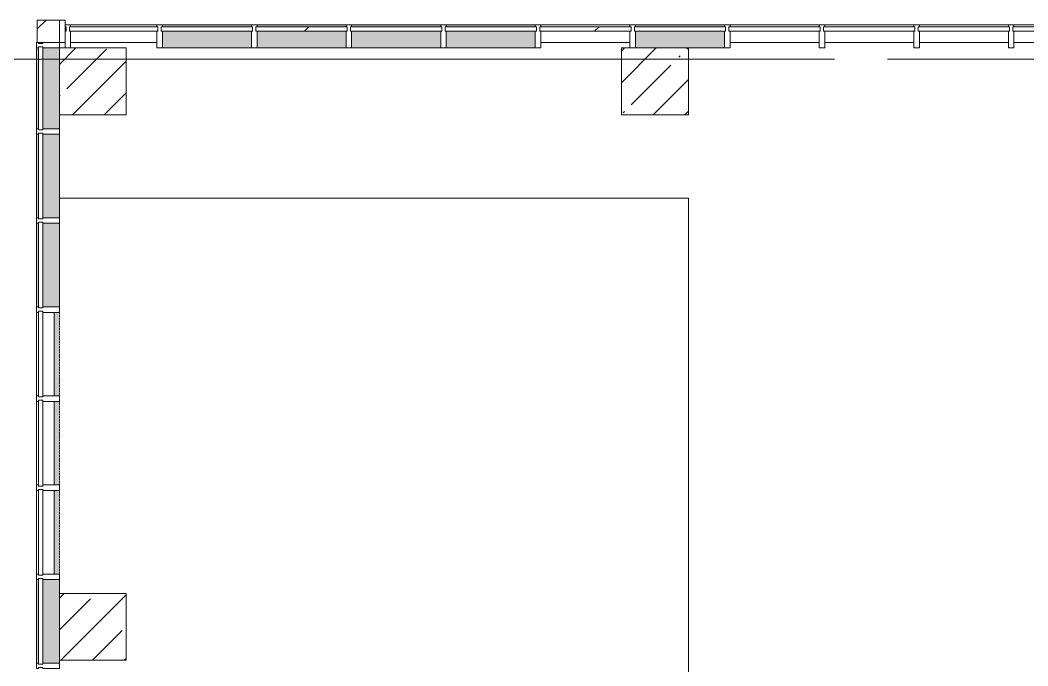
# Model space of a CAD drawing. Header units: millimetres. Extents: x 315 to 209858, y -8553 to 29000.
# Drawn here: x 78692 to 87745, y 21550 to 27350 of the extents above; entities that cross this region are included whole.
import ezdxf

# ---------------------------------------------------------------- set-up
doc = ezdxf.new("R2010")
doc.units = ezdxf.units.MM
doc.linetypes.add('200_ШТРИХ__ш1_п0_6_', pattern=[1.6, 1, -0.6])
doc.linetypes.add('Осевая', pattern=[3175, 635, -476.25, 1587.5, -476.25])
for name, color, linetype, lineweight in [('A-DETL-MBND-1', 7, '200_ШТРИХ__ш1_п0_6_', 9), ('A-GLAZ-CURT-2', 7, 'Continuous', 5), ('A-GLAZ-CWMG-2', 7, 'Continuous', 5), ('A-WALL-2', 7, 'Continuous', 5), ('S-COLS-2', 7, 'Continuous', 5), ('Оси', 7, 'Continuous', 9), ('Оси-2', 7, 'Осевая', 9)]:
    doc.layers.add(name, color=color, linetype=linetype, lineweight=lineweight)
doc.layers.add('A-FLOR-2', color=7, linetype='Continuous', lineweight=5, true_color=0xaaaaaa)
doc.layers.add('A-GLAZ-CWMG-3', color=7, linetype='Continuous', lineweight=5, true_color=0x383e42)

# ---------------------------------------------------------------- blocks, each defined once
blk = doc.blocks.new('Прямоугольный импост - Импост структурный с накладкой - 190мм-22856805-2_3_2_птичка')
at = {"layer": 'A-GLAZ-CWMG-2'}
for p, q in [((0, 17), (-50, 17)), ((-50, 17), (-50, 0)), ((-50, 0), (-40, 0)), ((-40, 0), (-40, -40)), ((-10, -40), (-10, 0)), ((-10, 0), (-0.1, 0)), ((0, 11.1), (0, 17)), ((-40, -40), (-50, -40)), ((-50, -40), (-50, -190)), ((-0.1, -40), (-10, -40)), ((-50, -190), (0, -190))]:
    blk.add_line(p, q, dxfattribs=at)
blk = doc.blocks.new('Системная панель - Стекло - 40мм-22858580-2_3_2_птичка')
at = {"layer": 'A-GLAZ-CURT-2'}
for p, q in [((372.5, 40), (-372.5, 40)), ((-372.5, 40), (-372.5, 0)), ((-372.5, 0), (372.5, 0)), ((372.5, 0), (372.5, 40))]:
    blk.add_line(p, q, dxfattribs=at)
blk = doc.blocks.new('Системная панель - Стекло - 40мм-V111-2_3_2_птичка')
at = {"layer": 'A-GLAZ-CURT-2'}
for p, q in [((385, 40), (-385, 40)), ((-385, 40), (-385, 0)), ((-385, 0), (385, 0)), ((385, 0), (385, 40))]:
    blk.add_line(p, q, dxfattribs=at)
blk = doc.blocks.new('Прямоугольный импост - Импост структурный с накладкой - 190мм-22856798-2_3_2_птичка')
at = {"layer": 'A-GLAZ-CWMG-2'}
for p, q in [((-25, 0), (-25, 17)), ((-25, 17), (25, 17)), ((-15, 0), (-25, 0)), ((-15, -40), (-15, 0)), ((25, 0), (15, 0)), ((15, 0), (15, -40)), ((25, 17), (25, 0)), ((-25, -190), (-25, -40)), ((-25, -40), (-15, -40)), ((15, -40), (25, -40)), ((25, -40), (25, -190)), ((25, -190), (-25, -190))]:
    blk.add_line(p, q, dxfattribs=at)
blk = doc.blocks.new('Прямоугольный импост - Импост структурный с накладкой - 160мм-22858437-2_3_2_птичка')
at = {"layer": 'A-GLAZ-CWMG-2'}
for p, q in [((3854.1, 23925.1), (3854.1, 23175.1)), ((4011.1, 23925.1), (4011.1, 23175.1))]:
    blk.add_line(p, q, dxfattribs=at)
blk = doc.blocks.new('Системная панель - Стекло - 40мм-V112-2_3_2_птичка')
at = {"layer": 'A-GLAZ-CURT-2'}
for p, q in [((385, 40), (-385, 40)), ((-385, 40), (-385, 0)), ((-385, 0), (385, 0)), ((385, 0), (385, 40))]:
    blk.add_line(p, q, dxfattribs=at)
blk = doc.blocks.new('Системная панель - Стекло - 40мм-V113-2_3_2_птичка')
at = {"layer": 'A-GLAZ-CURT-2'}
h = blk.add_hatch(dxfattribs=at)
h.set_pattern_fill('FP_124', color=256, style=0, pattern_type=2)
h.set_pattern_definition([(135, (23850.1, -4371.1), (-1414.21, -1414.21), [1000, -3000]), (135, (24350.1, -5371.1), (-1414.21, -1414.21), [3000, -1000]), (135, (24850.1, -3371.1), (-1414.21, -1414.21), [1000, -3000])])
h.paths.add_polyline_path([(385, 40), (-385, 40), (-385, 0), (385, 0)])
for p, q in [((385, 40), (-385, 40)), ((-385, 40), (-385, 0)), ((-385, 0), (385, 0)), ((385, 0), (385, 40))]:
    blk.add_line(p, q, dxfattribs=at)
blk = doc.blocks.new('Системная панель - Стекло - 40мм-22856069-2_3_2_птичка')
at = {"layer": 'A-GLAZ-CURT-2'}
for p, q in [((397.5, 0), (-397.5, 0)), ((-397.5, 0), (-397.5, -40)), ((397.5, -40), (397.5, 0)), ((-397.5, -40), (397.5, -40))]:
    blk.add_line(p, q, dxfattribs=at)
blk = doc.blocks.new('Системная панель - Стекло - 40мм-22856070-2_3_2_птичка')
at = {"layer": 'A-GLAZ-CURT-2'}
h = blk.add_hatch(dxfattribs=at)
h.set_pattern_fill('FP_125', color=256, style=0, pattern_type=2)
h.set_pattern_definition([(45, (-9285, -26790), (-1414.21, 1414.21), [1000, -3000]), (45, (-10285, -27290), (-1414.21, 1414.21), [3000, -1000]), (45, (-8285, -27790), (-1414.21, 1414.21), [1000, -3000])])
h.paths.add_polyline_path([(410, -40), (410, 0), (-410, 0), (-410, -40)])
for p, q in [((410, 0), (-410, 0)), ((-410, 0), (-410, -40)), ((-410, -40), (410, -40)), ((410, -40), (410, 0))]:
    blk.add_line(p, q, dxfattribs=at)
blk = doc.blocks.new('Системная панель - Стекло - 40мм-V114-2_3_2_птичка')
at = {"layer": 'A-GLAZ-CURT-2'}
for p, q in [((410, 0), (-410, 0)), ((-410, 0), (-410, -40)), ((-410, -40), (410, -40)), ((410, -40), (410, 0))]:
    blk.add_line(p, q, dxfattribs=at)
blk = doc.blocks.new('Системная панель - Стекло - 40мм-22856305-2_3_2_птичка')
at = {"layer": 'A-GLAZ-CURT-2'}
h = blk.add_hatch(dxfattribs=at)
h.set_pattern_fill('FP_126', color=256, style=0, pattern_type=2)
h.set_pattern_definition([(45, (-11835.1, -26790), (-1414.21, 1414.21), [1000, -3000]), (45, (-12835.1, -27290), (-1414.21, 1414.21), [3000, -1000]), (45, (-10835.1, -27790), (-1414.21, 1414.21), [1000, -3000])])
h.paths.add_polyline_path([(410.1, -40), (410.1, 0), (-410.1, 0), (-410.1, -40)])
for p, q in [((410.1, 0), (-410.1, 0)), ((-410.1, 0), (-410.1, -40)), ((-410.1, -40), (410.1, -40)), ((410.1, -40), (410.1, 0))]:
    blk.add_line(p, q, dxfattribs=at)
blk = doc.blocks.new('Системная панель - Стекло - 40мм-V115-2_3_2_птичка')
at = {"layer": 'A-GLAZ-CURT-2'}
for p, q in [((410, 0), (-410, 0)), ((-410, 0), (-410, -40)), ((-410, -40), (410, -40)), ((410, -40), (410, 0))]:
    blk.add_line(p, q, dxfattribs=at)
blk = doc.blocks.new('Системная панель - Стекло - 40мм-V116-2_3_2_птичка')
at = {"layer": 'A-GLAZ-CURT-2'}
for p, q in [((397.5, 0), (-397.5, 0)), ((-397.5, 0), (-397.5, -40)), ((397.5, -40), (397.5, 0)), ((-397.5, -40), (397.5, -40))]:
    blk.add_line(p, q, dxfattribs=at)
blk = doc.blocks.new('Прямоугольный импост - Импост структурный с накладкой - 160мм-22794259-2_3_2_птичка')
at = {"layer": 'A-GLAZ-CWMG-2'}
for p, q in [((4160, 27307), (4935, 27307)), ((4160, 27150), (4935, 27150))]:
    blk.add_line(p, q, dxfattribs=at)
blk = doc.blocks.new('Прямоугольный импост - Импост структурный с накладкой - 160мм-20149070-2_3_2_птичка')
at = {"layer": 'A-GLAZ-CWMG-2'}
for p, q in [((8385, 27307), (9185, 27307)), ((8385, 27150), (9185, 27150))]:
    blk.add_line(p, q, dxfattribs=at)
blk = doc.blocks.new('Прямоугольный импост - Импост структурный с накладкой - 160мм-22794460-2_3_2_птичка')
at = {"layer": 'A-GLAZ-CWMG-2'}
for p, q in [((10935, 27307), (11285, 27307)), ((10935, 27150), (11285, 27150))]:
    blk.add_line(p, q, dxfattribs=at)
blk = doc.blocks.new('Прямоугольный импост - Импост структурный с накладкой - 160мм-22794342-2_3_2_птичка')
at = {"layer": 'A-GLAZ-CWMG-2'}
for p, q in [((11285, 27307), (11735.3, 27307)), ((11285, 27150), (11735.3, 27150))]:
    blk.add_line(p, q, dxfattribs=at)
blk = doc.blocks.new('Прямоугольный импост - Импост структурный с накладкой - 190мм-22856065-2_3_2_птичка')
at = {"layer": 'A-GLAZ-CWMG-2'}
for p, q in [((-25, 40), (-25, 190)), ((-25, 190), (25, 190)), ((25, 190), (25, 40)), ((-15, 40), (-25, 40)), ((-25, -17), (-25, 0)), ((-25, 0), (-15, 0)), ((-15, 0), (-15, 40)), ((15, 40), (15, 0)), ((25, 40), (15, 40)), ((15, 0), (25, 0)), ((25, 0), (25, -17)), ((25, -17), (-25, -17))]:
    blk.add_line(p, q, dxfattribs=at)
blk = doc.blocks.new('Прямоугольный импост - Импост структурный с накладкой - 190мм-V117-2_3_2_птичка')
at = {"layer": 'A-GLAZ-CWMG-2'}
for p, q in [((-50, 190), (-50, 40)), ((0, 40), (0, 190)), ((-50, 40), (-40, 40)), ((-40, 0), (-50, 0)), ((-50, 0), (-50, -17)), ((-40, 40), (-40, 0)), ((-10, 0), (-10, 40)), ((-10, 40), (0, 40)), ((0, 0), (-10, 0)), ((0, -17), (0, 0)), ((-50, -17), (0, -17))]:
    blk.add_line(p, q, dxfattribs=at)
blk = doc.blocks.new('Системная панель - Стекло - 40мм-V142-2_3_2_птичка')
at = {"layer": 'A-GLAZ-CURT-2'}
h = blk.add_hatch(dxfattribs=at)
h.set_pattern_fill('FP_143', color=256, style=0, pattern_type=2)
h.set_pattern_definition([(135, (24650.1, -4371.1), (-1414.21, -1414.21), [1000, -3000]), (135, (25150.1, -5371.1), (-1414.21, -1414.21), [3000, -1000]), (135, (25650.1, -3371.1), (-1414.21, -1414.21), [1000, -3000])])
h.paths.add_polyline_path([(385, 40), (-385, 40), (-385, 0), (385, 0)])
for p, q in [((385, 40), (-385, 40)), ((-385, 40), (-385, 0)), ((-385, 0), (385, 0)), ((385, 0), (385, 40))]:
    blk.add_line(p, q, dxfattribs=at)
blk = doc.blocks.new('Прямоугольный импост - Импост структурный с накладкой - 190мм-V143-2_3_2_птичка')
at = {"layer": 'A-GLAZ-CWMG-3'}
for points in [[(3871.1, 24775.1), (3871.1, 25525.1), (3854.1, 25525.1), (3854.1, 24775.1)], [(4061.1, 24775.1), (4061.1, 25525.1), (3911.1, 25525.1), (3911.1, 24775.1)]]:
    blk.add_hatch(color=256, dxfattribs=at).paths.add_polyline_path(points)
at = {"layer": 'A-GLAZ-CWMG-2'}
for p, q in [((3854.1, 25525.1), (3854.1, 24775.1)), ((4061.1, 25525.1), (4061.1, 24775.1))]:
    blk.add_line(p, q, dxfattribs=at)
blk = doc.blocks.new('Системная панель - Стекло - 40мм-V144-2_3_2_птичка')
at = {"layer": 'A-GLAZ-CURT-2'}
for p, q in [((410, 0), (-410, 0)), ((-410, 0), (-410, -40)), ((-410, -40), (410, -40)), ((410, -40), (410, 0))]:
    blk.add_line(p, q, dxfattribs=at)
blk = doc.blocks.new('Прямоугольный импост - Импост структурный с накладкой - 190мм-23186024-2_3_2_птичка')
at = {"layer": 'A-GLAZ-CWMG-3'}
for points in [[(9235, 27290), (10035, 27290), (10035, 27307), (9235, 27307)], [(9235, 27100), (10035, 27100), (10035, 27250), (9235, 27250)]]:
    blk.add_hatch(color=256, dxfattribs=at).paths.add_polyline_path(points)
at = {"layer": 'A-GLAZ-CWMG-2'}
for p, q in [((9235, 27307), (10035, 27307)), ((9710, 27100), (10035, 27100))]:
    blk.add_line(p, q, dxfattribs=at)
blk = doc.blocks.new('Прямоугольный импост - Импост структурный с накладкой - 190мм-V145-2_3_2_птичка')
at = {"layer": 'A-GLAZ-CWMG-2'}
for p, q in [((-25, 40), (-25, 190)), ((25, 190), (25, 40)), ((-15, 40), (-25, 40)), ((-25, -17), (-25, 0)), ((-25, 0), (-15, 0)), ((-15, 0), (-15, 40)), ((15, 40), (15, 0)), ((25, 40), (15, 40)), ((15, 0), (25, 0)), ((25, 0), (25, -17)), ((25, -17), (-25, -17))]:
    blk.add_line(p, q, dxfattribs=at)
blk = doc.blocks.new('Системная панель - Стекло - 40мм-V146-2_3_2_птичка')
at = {"layer": 'A-GLAZ-CURT-2'}
for p, q in [((410, 0), (-410, 0)), ((-410, 0), (-410, -40)), ((-410, -40), (410, -40)), ((410, -40), (410, 0))]:
    blk.add_line(p, q, dxfattribs=at)
blk = doc.blocks.new('Прямоугольный импост - Импост структурный с накладкой - 190мм-V147-2_3_2_птичка')
at = {"layer": 'A-GLAZ-CWMG-3'}
for points in [[(7535, 27290), (8335, 27290), (8335, 27307), (7535, 27307)], [(7535, 27100), (8335, 27100), (8335, 27250), (7535, 27250)]]:
    blk.add_hatch(color=256, dxfattribs=at).paths.add_polyline_path(points)
at = {"layer": 'A-GLAZ-CWMG-2'}
for p, q in [((7535, 27307), (8335, 27307)), ((7535, 27100), (8335, 27100))]:
    blk.add_line(p, q, dxfattribs=at)
blk = doc.blocks.new('Системная панель - Стекло - 40мм-V173-2_3_2_птичка')
at = {"layer": 'A-GLAZ-CURT-2'}
for p, q in [((410, 0), (-410, 0)), ((-410, 0), (-410, -40)), ((-410, -40), (410, -40)), ((410, -40), (410, 0))]:
    blk.add_line(p, q, dxfattribs=at)
blk = doc.blocks.new('Системная панель - Стекло - 40мм-V174-2_3_2_птичка')
at = {"layer": 'A-GLAZ-CURT-2'}
for p, q in [((410, 0), (-410, 0)), ((-410, 0), (-410, -40)), ((-410, -40), (410, -40)), ((410, -40), (410, 0))]:
    blk.add_line(p, q, dxfattribs=at)
blk = doc.blocks.new('Прямоугольный импост - Импост структурный с накладкой - 190мм-22858574-2_3_2_птичка')
at = {"layer": 'A-GLAZ-CWMG-3'}
for points in [[(3871.1, 26375.1), (3871.1, 27100.1), (3854.1, 27100.1), (3854.1, 26375.1)], [(4061.1, 26375.1), (4060, 27100.1), (3911.1, 27100.1), (3911.1, 26375.1), (4060, 26375.1)]]:
    blk.add_hatch(color=256, dxfattribs=at).paths.add_polyline_path(points)
at = {"layer": 'A-GLAZ-CWMG-2'}
for p, q in [((3854.1, 27100.1), (3854.1, 26375.1)), ((4061.1, 26500), (4061.1, 26375.1))]:
    blk.add_line(p, q, dxfattribs=at)
blk = doc.blocks.new('BSC_Колонна _Прямоугольная - 200х200-22401950-2_3_2_птичка')
at = {"layer": 'S-COLS-2'}
h = blk.add_hatch(dxfattribs=at)
h.set_pattern_fill('FP_177', color=256, style=0, pattern_type=2)
h.set_pattern_definition([(45, (-3960, -27250), (-176.7767, 176.7767), [])])
h.paths.add_polyline_path([(100, -100), (100, 100), (-100, 100), (-100, -100)])
for p, q in [((100, 100), (-100, 100)), ((-100, 100), (-100, -100)), ((100, -100), (100, 100)), ((-100, -100), (100, -100))]:
    blk.add_line(p, q, dxfattribs=at)
blk = doc.blocks.new('Системная панель - Стекло - 40мм-V188-2_3_2_птичка')
at = {"layer": 'A-GLAZ-CURT-2'}
h = blk.add_hatch(dxfattribs=at)
h.set_pattern_fill('FP_178', color=256, style=0, pattern_type=2)
h.set_pattern_definition([(45, (-6735, -26790), (-1414.21, 1414.21), [1000, -3000]), (45, (-7735, -27290), (-1414.21, 1414.21), [3000, -1000]), (45, (-5735, -27790), (-1414.21, 1414.21), [1000, -3000])])
h.paths.add_polyline_path([(410, -40), (410, 0), (-410, 0), (-410, -40), (27.8, -40)])
for p, q in [((410, 0), (-410, 0)), ((-410, 0), (-410, -40)), ((-410, -40), (410, -40)), ((410, -40), (410, 0))]:
    blk.add_line(p, q, dxfattribs=at)
blk = doc.blocks.new('Системная панель - Стекло - 40мм-V189-2_3_2_птичка')
at = {"layer": 'A-GLAZ-CURT-2'}
for p, q in [((385, 40), (-385, 40)), ((-385, 40), (-385, 0)), ((-385, 0), (385, 0)), ((385, 0), (385, 40))]:
    blk.add_line(p, q, dxfattribs=at)
blk = doc.blocks.new('BSC_Колонна _Прямоугольная - 600х600-V193-2_3_2_птичка')
at = {"layer": 'S-COLS-2'}
h = blk.add_hatch(dxfattribs=at)
h.set_pattern_fill('FP_181', color=256, style=0, pattern_type=2)
h.set_pattern_definition([(45, (-9410, -26800), (-285.123, 285.123), []), (45, (-9124.88, -26800), (-285.123, 285.123), [504.031, -100.806, 16.764, -84.042])])
h.paths.add_polyline_path([(-300, -300), (300, -300), (300, 300), (-300, 300), (-300, 145.8)])
for p, q in [((300, 300), (-300, 300)), ((-300, 300), (-300, -300)), ((300, -300), (300, 300)), ((-300, -300), (300, -300))]:
    blk.add_line(p, q, dxfattribs=at)
blk = doc.blocks.new('BSC_Колонна _Прямоугольная - 600х600-V194-2_3_2_птичка')
at = {"layer": 'S-COLS-2'}
h = blk.add_hatch(dxfattribs=at)
h.set_pattern_fill('FP_182', color=256, style=0, pattern_type=2)
h.set_pattern_definition([(45, (-4360, -26800), (-285.123, 285.123), []), (45, (-4074.88, -26800), (-285.123, 285.123), [504.031, -100.806, 16.764, -84.042])])
h.paths.add_polyline_path([(-179, -300), (300, -300), (300, 300), (-300, 300), (-300, -300)])
for p, q in [((300, 300), (-300, 300)), ((-300, 300), (-300, -300)), ((300, -300), (300, 300)), ((-300, -300), (300, -300))]:
    blk.add_line(p, q, dxfattribs=at)
blk = doc.blocks.new('BSC_Колонна _Прямоугольная - 600х600-V195-2_3_2_птичка')
at = {"layer": 'S-COLS-2'}
h = blk.add_hatch(dxfattribs=at)
h.set_pattern_fill('FP_184', color=256, style=0, pattern_type=2)
h.set_pattern_definition([(45, (-4360, -21900), (-285.123, 285.123), []), (45, (-4074.88, -21900), (-285.123, 285.123), [504.031, -100.806, 16.764, -84.042])])
h.paths.add_polyline_path([(-300, -300), (300, -300), (300, 300), (-300, 300)])
for p, q in [((300, 300), (-300, 300)), ((-300, 300), (-300, -300)), ((300, -300), (300, 300)), ((-300, -300), (300, -300))]:
    blk.add_line(p, q, dxfattribs=at)
blk = doc.blocks.new('Системная панель - Стекло - 40мм-V204-2_3_2_птичка')
at = {"layer": 'A-GLAZ-CURT-2'}
for p, q in [((385, 40), (-385, 40)), ((-385, 40), (-385, 0)), ((-385, 0), (385, 0)), ((385, 0), (385, 40))]:
    blk.add_line(p, q, dxfattribs=at)
blk = doc.blocks.new('Прямоугольный импост - Импост структурный с накладкой - 190мм-V205-2_3_2_птичка')
at = {"layer": 'A-GLAZ-CWMG-3'}
for points in [[(3871.1, 21575.1), (3871.1, 22325.1), (3854.1, 22325.1), (3854.1, 21575.1)], [(4061.1, 21575.1), (4061.1, 22325.1), (3911.1, 22325.1), (3911.1, 21575.1), (4060, 21575.1)]]:
    blk.add_hatch(color=256, dxfattribs=at).paths.add_polyline_path(points)
at = {"layer": 'A-GLAZ-CWMG-2'}
for p, q in [((3854.1, 22325.1), (3854.1, 21575.1)), ((4061.1, 22325.1), (4061.1, 22200)), ((4061.1, 21600), (4061.1, 21575.1))]:
    blk.add_line(p, q, dxfattribs=at)
blk = doc.blocks.new('Прямоугольный импост - Импост структурный с накладкой - 190мм-V224-2_3_2_птичка')
at = {"layer": 'A-DETL-MBND-1'}
blk.add_hatch(color=256, dxfattribs=at).paths.add_polyline_path([(4061.1, 23975.1), (4061.1, 24725.1), (4011.1, 24725.1), (4011.1, 23975.1)])
blk.add_line((4061.1, 24725.1), (4061.1, 23975.1), dxfattribs=at)

msp = doc.modelspace()

# ---------------------------------------------------------------- hatches: boundary and pattern name
at = {"layer": 'A-WALL-2'}
h = msp.add_hatch(dxfattribs=at)
h.set_pattern_fill('FP_115', color=256, style=0, pattern_type=2)
h.set_pattern_definition([(135, (74985, 0), (-176.7767, -176.7767), [])])
h.paths.add_polyline_path([(88534.4, 27150), (88695, 27150), (88695, 27350), (88445.3, 27350), (88445.3, 27150)])
h.paths.add_polyline_path([(79045, 27150), (79095, 27150), (79095, 27350), (79045, 27350)])

# ---------------------------------------------------------------- linework, layer by layer
at = {"layer": 'A-FLOR-2'}
for p, q in [((84695, 25750), (79046.1, 25750)), ((84695, 20770), (84695, 25750))]:
    msp.add_line(p, q, dxfattribs=at)
at = {"layer": 'A-WALL-2'}
for p, q in [((79095, 27350), (79045, 27350)), ((79095, 27150), (79095, 27350)), ((79045, 27150), (79095, 27150))]:
    msp.add_line(p, q, dxfattribs=at)
at = {"layer": 'Оси'}
msp.add_line((72874, 27000), (85374, 27000), dxfattribs=at)
at = {"layer": 'Оси-2'}
msp.add_line((85374, 27000), (96345, 27000), dxfattribs=at)

# ---------------------------------------------------------------- block references
at = {"layer": 'A-DETL-MBND-1'}
for p in [(74985, 0), (74985, -800), (74985, -1600)]:
    msp.add_blockref('Прямоугольный импост - Импост структурный с накладкой - 190мм-V224-2_3_2_птичка', p, dxfattribs=at)
at = {"layer": 'A-GLAZ-CURT-2'}
for name, p in [('Системная панель - Стекло - 40мм-22856069-2_3_2_птичка', (79532.5, 27290)), ('Системная панель - Стекло - 40мм-V174-2_3_2_птичка', (80370, 27290)), ('Системная панель - Стекло - 40мм-V188-2_3_2_птичка', (81220, 27290)), ('Системная панель - Стекло - 40мм-V173-2_3_2_птичка', (82070, 27290)), ('Системная панель - Стекло - 40мм-V146-2_3_2_птичка', (82920, 27290)), ('Системная панель - Стекло - 40мм-22856070-2_3_2_птичка', (83770, 27290)), ('Системная панель - Стекло - 40мм-V144-2_3_2_птичка', (84620, 27290)), ('Системная панель - Стекло - 40мм-V114-2_3_2_птичка', (85470, 27290)), ('Системная панель - Стекло - 40мм-22856305-2_3_2_птичка', (86320.1, 27290)), ('Системная панель - Стекло - 40мм-V115-2_3_2_птичка', (87170.3, 27290)), ('Системная панель - Стекло - 40мм-V116-2_3_2_птичка', (88007.8, 27290))]:
    msp.add_blockref(name, p, dxfattribs=at)
at = {"layer": 'A-GLAZ-CURT-2', "rotation": 269.9999999999999}
for name, p in [('Системная панель - Стекло - 40мм-22858580-2_3_2_птичка', (78856.1, 26737.6)), ('Системная панель - Стекло - 40мм-V189-2_3_2_птичка', (78856.1, 25950.1)), ('Системная панель - Стекло - 40мм-V142-2_3_2_птичка', (78856.1, 25150.1)), ('Системная панель - Стекло - 40мм-V113-2_3_2_птичка', (78856.1, 24350.1)), ('Системная панель - Стекло - 40мм-V111-2_3_2_птичка', (78856.1, 23550.1)), ('Системная панель - Стекло - 40мм-V112-2_3_2_птичка', (78856.1, 22750.1)), ('Системная панель - Стекло - 40мм-V204-2_3_2_птичка', (78856.1, 21950.1))]:
    msp.add_blockref(name, p, dxfattribs=at)
at = {"layer": 'A-GLAZ-CWMG-2'}
for name, p, rotation in [('Прямоугольный импост - Импост структурный с накладкой - 190мм-V117-2_3_2_птичка', (79095, 27290), 180), ('Прямоугольный импост - Импост структурный с накладкой - 190мм-22856805-2_3_2_птичка', (78856.1, 27150.1), 89.99999999999991)]:
    msp.add_blockref(name, p, dxfattribs=dict(at, rotation=rotation))
for name, p in [('Прямоугольный импост - Импост структурный с накладкой - 160мм-22794259-2_3_2_птичка', (74985, 0)), ('Прямоугольный импост - Импост структурный с накладкой - 190мм-V147-2_3_2_птичка', (72435, 0)), ('Прямоугольный импост - Импост структурный с накладкой - 190мм-V147-2_3_2_птичка', (73285, 0)), ('Прямоугольный импост - Импост структурный с накладкой - 190мм-V147-2_3_2_птичка', (74135, 0)), ('Прямоугольный импост - Импост структурный с накладкой - 190мм-V147-2_3_2_птичка', (74985, 0)), ('Прямоугольный импост - Импост структурный с накладкой - 160мм-20149070-2_3_2_птичка', (74985, 0)), ('Прямоугольный импост - Импост структурный с накладкой - 190мм-23186024-2_3_2_птичка', (74985, 0)), ('Прямоугольный импост - Импост структурный с накладкой - 160мм-20149070-2_3_2_птичка', (76685, 0)), ('Прямоугольный импост - Импост структурный с накладкой - 160мм-22794460-2_3_2_птичка', (74985, 0)), ('Прямоугольный импост - Импост структурный с накладкой - 160мм-22794342-2_3_2_птичка', (74985, 0)), ('Прямоугольный импост - Импост структурный с накладкой - 160мм-20149070-2_3_2_птичка', (78385.3, 0)), ('Прямоугольный импост - Импост структурный с накладкой - 160мм-22794259-2_3_2_птичка', (83460.3, 0)), ('Прямоугольный импост - Импост структурный с накладкой - 190мм-22858574-2_3_2_птичка', (74985, 0)), ('Прямоугольный импост - Импост структурный с накладкой - 190мм-V143-2_3_2_птичка', (74985, 800)), ('Прямоугольный импост - Импост структурный с накладкой - 190мм-V143-2_3_2_птичка', (74985, 0)), ('Прямоугольный импост - Импост структурный с накладкой - 160мм-22858437-2_3_2_птичка', (74985, 800)), ('Прямоугольный импост - Импост структурный с накладкой - 160мм-22858437-2_3_2_птичка', (74985, 0)), ('Прямоугольный импост - Импост структурный с накладкой - 160мм-22858437-2_3_2_птичка', (74985, -800)), ('Прямоугольный импост - Импост структурный с накладкой - 190мм-V205-2_3_2_птичка', (74985, 0))]:
    msp.add_blockref(name, p, dxfattribs=at)
at = {"layer": 'A-GLAZ-CWMG-2', "extrusion": (0, 0, -1)}
for name, p, rotation in [('Прямоугольный импост - Импост структурный с накладкой - 190мм-22856065-2_3_2_птичка', (-79945, 27290), 180), ('Прямоугольный импост - Импост структурный с накладкой - 190мм-22856065-2_3_2_птичка', (-80795, 27290), 180), ('Прямоугольный импост - Импост структурный с накладкой - 190мм-22856065-2_3_2_птичка', (-81645, 27290), 180), ('Прямоугольный импост - Импост структурный с накладкой - 190мм-22856065-2_3_2_птичка', (-82495, 27290), 180), ('Прямоугольный импост - Импост структурный с накладкой - 190мм-22856065-2_3_2_птичка', (-83345, 27290), 180), ('Прямоугольный импост - Импост структурный с накладкой - 190мм-V145-2_3_2_птичка', (-84195, 27290), 180), ('Прямоугольный импост - Импост структурный с накладкой - 190мм-22856065-2_3_2_птичка', (-85045, 27290), 180), ('Прямоугольный импост - Импост структурный с накладкой - 190мм-22856065-2_3_2_птичка', (-85895, 27290), 180), ('Прямоугольный импост - Импост структурный с накладкой - 190мм-22856065-2_3_2_птичка', (-86745.3, 27290), 180), ('Прямоугольный импост - Импост структурный с накладкой - 190мм-22856065-2_3_2_птичка', (-87595.3, 27290), 180), ('Прямоугольный импост - Импост структурный с накладкой - 190мм-22856798-2_3_2_птичка', (-78856.1, 26350.1), 270.0000000000001), ('Прямоугольный импост - Импост структурный с накладкой - 190мм-22856798-2_3_2_птичка', (-78856.1, 25550.1), 270.0000000000001), ('Прямоугольный импост - Импост структурный с накладкой - 190мм-22856798-2_3_2_птичка', (-78856.1, 24750.1), 270.0000000000001), ('Прямоугольный импост - Импост структурный с накладкой - 190мм-22856798-2_3_2_птичка', (-78856.1, 23950.1), 270.0000000000001), ('Прямоугольный импост - Импост структурный с накладкой - 190мм-22856798-2_3_2_птичка', (-78856.1, 23150.1), 270.0000000000001), ('Прямоугольный импост - Импост структурный с накладкой - 190мм-22856798-2_3_2_птичка', (-78856.1, 22350.1), 270.0000000000001), ('Прямоугольный импост - Импост структурный с накладкой - 190мм-22856798-2_3_2_птичка', (-78856.1, 21550.1), 270.0000000000001)]:
    msp.add_blockref(name, p, dxfattribs=dict(at, rotation=rotation))
at = {"layer": 'S-COLS-2'}
for name, p in [('BSC_Колонна _Прямоугольная - 200х200-22401950-2_3_2_птичка', (78945, 27250)), ('BSC_Колонна _Прямоугольная - 600х600-V194-2_3_2_птичка', (79345, 26800)), ('BSC_Колонна _Прямоугольная - 600х600-V193-2_3_2_птичка', (84395, 26800)), ('BSC_Колонна _Прямоугольная - 600х600-V195-2_3_2_птичка', (79345, 21900))]:
    msp.add_blockref(name, p, dxfattribs=at)

doc.saveas('drawing.dxf')
